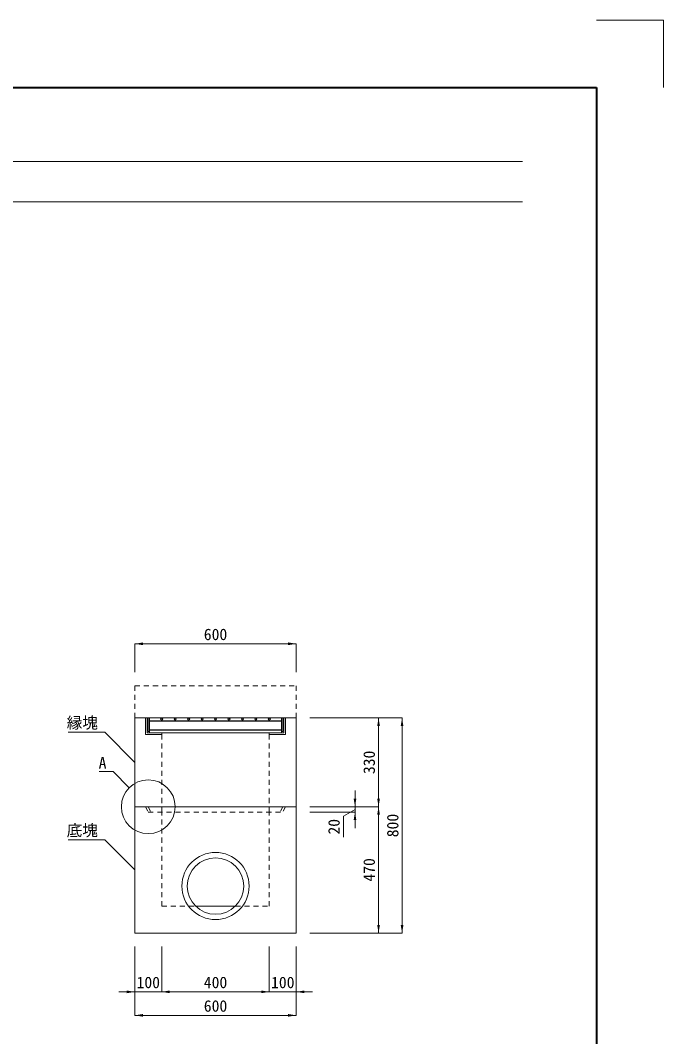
# Model space of a CAD drawing. Units: millimetres at full size, sheet at 1:25. Extents: x 0 to 5250, y 0 to 7425.
# Drawn here: x 2858 to 5250, y 3645 to 7425 of the extents above; entities that cross this region are included whole.
import ezdxf
from ezdxf.enums import TextEntityAlignment as Align

# ---------------------------------------------------------------- set-up
doc = ezdxf.new("R2010")
doc.units = ezdxf.units.MM
doc.header["$LTSCALE"] = 25
doc.linetypes.add('USER1', pattern=[1.35, 0.75, -0.6])
for name, color, linetype, lineweight in [('Defpoints_2', 7, 'Continuous', 13), ('グレーチング', 7, 'Continuous', 5), ('受枠', 3, 'Continuous', 9), ('図枠', 7, 'Continuous', 5), ('境界ブロック', 4, 'USER1', 13), ('寸法線', 7, 'Continuous', 13), ('引出線', 4, 'Continuous', 13), ('本体', 2, 'Continuous', 13)]:
    doc.layers.add(name, color=color, linetype=linetype, lineweight=lineweight)
doc.styles.add('ＭＳ ゴシック', font='')
doc.styles.get('ＭＳ ゴシック').set_extended_font_data('MS Gothic')

# ---------------------------------------------------------------- blocks, each defined once
blk = doc.blocks.new('filled_arrow')
at = {"color": 0, "linetype": 'Continuous', "lineweight": -2}
blk.add_solid([(7.5, 1.25), (0, 0), (7.5, -1.25)], dxfattribs=at)

msp = doc.modelspace()

# ---------------------------------------------------------------- linework, layer by layer
at = {"layer": 'Defpoints_2'}
for p, q in [((5000, 7425), (5250, 7425)), ((5250, 7425), (5250, 7175))]:
    msp.add_line(p, q, dxfattribs=at)
at = {"layer": 'グレーチング'}
for p, q in [((3333.95, 4780.14), (3333.95, 4830.14)), ((3333.95, 4830.14), (3833.95, 4830.14)), ((3338.45, 4775.14), (3338.45, 4830.14)), ((3338.45, 4820.14), (3829.45, 4820.14)), ((3338.45, 4818.64), (3829.45, 4818.64)), ((3383.95, 4830.14), (3379.95, 4826.14)), ((3379.95, 4826.14), (3383.95, 4822.14)), ((3387.95, 4826.14), (3383.95, 4830.14)), ((3383.95, 4822.14), (3387.95, 4826.14)), ((3433.95, 4830.14), (3429.95, 4826.14)), ((3429.95, 4826.14), (3433.95, 4822.14)), ((3437.95, 4826.14), (3433.95, 4830.14)), ((3433.95, 4822.14), (3437.95, 4826.14)), ((3483.95, 4830.14), (3479.95, 4826.14)), ((3479.95, 4826.14), (3483.95, 4822.14)), ((3487.95, 4826.14), (3483.95, 4830.14)), ((3483.95, 4822.14), (3487.95, 4826.14)), ((3533.95, 4830.14), (3529.95, 4826.14)), ((3529.95, 4826.14), (3533.95, 4822.14)), ((3537.95, 4826.14), (3533.95, 4830.14)), ((3533.95, 4822.14), (3537.95, 4826.14)), ((3583.95, 4830.14), (3579.95, 4826.14)), ((3579.95, 4826.14), (3583.95, 4822.14)), ((3587.95, 4826.14), (3583.95, 4830.14)), ((3583.95, 4822.14), (3587.95, 4826.14)), ((3633.95, 4830.14), (3629.95, 4826.14)), ((3629.95, 4826.14), (3633.95, 4822.14)), ((3637.95, 4826.14), (3633.95, 4830.14)), ((3633.95, 4822.14), (3637.95, 4826.14)), ((3683.95, 4830.14), (3679.95, 4826.14)), ((3679.95, 4826.14), (3683.95, 4822.14)), ((3687.95, 4826.14), (3683.95, 4830.14)), ((3683.95, 4822.14), (3687.95, 4826.14)), ((3733.95, 4830.14), (3729.95, 4826.14)), ((3729.95, 4826.14), (3733.95, 4822.14)), ((3737.95, 4826.14), (3733.95, 4830.14)), ((3733.95, 4822.14), (3737.95, 4826.14)), ((3783.95, 4830.14), (3779.95, 4826.14)), ((3779.95, 4826.14), (3783.95, 4822.14)), ((3787.95, 4826.14), (3783.95, 4830.14)), ((3783.95, 4822.14), (3787.95, 4826.14)), ((3829.45, 4775.14), (3829.45, 4830.14)), ((3833.95, 4780.14), (3833.95, 4830.14)), ((3333.95, 4780.14), (3338.45, 4780.14)), ((3338.45, 4786.64), (3829.45, 4786.64)), ((3338.45, 4785.14), (3829.45, 4785.14)), ((3338.45, 4775.14), (3829.45, 4775.14)), ((3829.45, 4780.14), (3833.95, 4780.14))]:
    msp.add_line(p, q, dxfattribs=at)
at = {"layer": '受枠'}
for p, q in [((3323.95, 4769.14), (3323.95, 4830.14)), ((3323.95, 4830.14), (3843.95, 4830.14)), ((3329.95, 4775.14), (3329.95, 4830.14)), ((3837.95, 4775.14), (3837.95, 4830.14)), ((3843.95, 4769.14), (3843.95, 4830.14)), ((3323.95, 4769.14), (3383.95, 4769.14)), ((3329.95, 4775.14), (3383.95, 4775.14)), ((3383.95, 4775.14), (3383.95, 4769.14)), ((3783.95, 4775.14), (3837.95, 4775.14)), ((3783.95, 4775.14), (3783.95, 4769.14)), ((3783.95, 4769.14), (3843.95, 4769.14))]:
    msp.add_line(p, q, dxfattribs=at)
at = {"layer": '図枠', "lineweight": 40}
for p, q in [((500, 7175), (5000, 7175)), ((5000, 7175), (5000, 250))]:
    msp.add_line(p, q, dxfattribs=at)
at = {"layer": '図枠', "lineweight": 13}
for p, q in [((775, 6900), (4725, 6900)), ((775, 6750), (4725, 6750))]:
    msp.add_line(p, q, dxfattribs=at)
at = {"layer": '境界ブロック'}
for p, q in [((3283.95, 4950.14), (3883.95, 4950.14)), ((3283.95, 4830.14), (3283.95, 4950.14)), ((3883.95, 4830.14), (3883.95, 4950.14))]:
    msp.add_line(p, q, dxfattribs=at)
at = {"layer": '寸法線'}
for p, q in [((3283.95, 5106.14), (3883.95, 5106.14)), ((3283.95, 5000.14), (3283.95, 5106.14)), ((3883.95, 5000.14), (3883.95, 5106.14)), ((3933.95, 4830.14), (4189.99, 4830.14)), ((3933.95, 4830.14), (4277.49, 4830.14)), ((4189.99, 4500.14), (4189.99, 4830.14)), ((4277.49, 4030.14), (4277.49, 4830.14)), ((4102.49, 4560.14), (4102.49, 4420.14)), ((3933.95, 4500.14), (4189.99, 4500.14)), ((3933.95, 4500.14), (4189.99, 4500.14)), ((3933.95, 4500.14), (4102.49, 4500.14)), ((4189.99, 4030.14), (4189.99, 4500.14)), ((3933.95, 4480.14), (4102.49, 4480.14)), ((4102.49, 4490.14), (4059.18, 4464.85)), ((4059.18, 4464.85), (4059.18, 4386.4)), ((3933.95, 4030.14), (4189.99, 4030.14)), ((3933.95, 4030.14), (4277.49, 4030.14)), ((3283.95, 3980.14), (3283.95, 3811.6)), ((3283.95, 3980.14), (3283.95, 3724.1)), ((3383.95, 3980.14), (3383.95, 3811.6)), ((3383.95, 3980.14), (3383.95, 3811.6)), ((3783.95, 3980.14), (3783.95, 3811.6)), ((3783.95, 3980.14), (3783.95, 3811.6)), ((3883.95, 3980.14), (3883.95, 3811.6)), ((3883.95, 3980.14), (3883.95, 3724.1)), ((3223.95, 3811.6), (3443.95, 3811.6)), ((3383.95, 3811.6), (3783.95, 3811.6)), ((3723.95, 3811.6), (3943.95, 3811.6)), ((3283.95, 3724.1), (3883.95, 3724.1))]:
    msp.add_line(p, q, dxfattribs=at)
at = {"layer": '引出線'}
for points in [[(3283.95, 4665.14), (3172.02, 4777.06), (3035.78, 4777.06)], [(3263.23, 4570.85), (3203.48, 4630.6), (3151.07, 4630.6)], [(3283.95, 4265.14), (3172.02, 4377.06), (3036.01, 4377.06)]]:
    msp.add_lwpolyline(points, dxfattribs=at)
msp.add_circle((3333.95, 4500.14), 100, dxfattribs=at)
at = {"layer": '本体'}
for p, q in [((3283.95, 4830.14), (3323.95, 4830.14)), ((3283.95, 4500.14), (3283.95, 4830.14)), ((3843.95, 4830.14), (3883.95, 4830.14)), ((3883.95, 4500.14), (3883.95, 4830.14)), ((3283.95, 4500.14), (3883.95, 4500.14)), ((3283.95, 4030.14), (3283.95, 4500.14)), ((3883.95, 4030.14), (3883.95, 4500.14)), ((3283.95, 4030.14), (3883.95, 4030.14))]:
    msp.add_line(p, q, dxfattribs=at)
at = {"layer": '本体', "linetype": 'USER1'}
for p, q in [((3383.95, 4480.14), (3383.95, 4769.14)), ((3783.95, 4480.14), (3783.95, 4769.14)), ((3323.95, 4500.14), (3333.95, 4480.14)), ((3333.95, 4500.14), (3343.95, 4480.14)), ((3833.95, 4500.14), (3823.95, 4480.14)), ((3843.95, 4500.14), (3833.95, 4480.14)), ((3333.95, 4480.14), (3833.95, 4480.14)), ((3383.95, 4130.14), (3383.95, 4480.14)), ((3783.95, 4130.14), (3783.95, 4480.14)), ((3383.95, 4130.14), (3510.46, 4130.14)), ((3657.43, 4130.14), (3783.95, 4130.14))]:
    msp.add_line(p, q, dxfattribs=at)
at = {"layer": '本体', "lineweight": 9}
msp.add_line((3510.46, 4130.14), (3657.43, 4130.14), dxfattribs=at)
at = {"layer": '本体'}
msp.add_circle((3583.95, 4205.14), 125, dxfattribs=at)
at = {"layer": '本体', "lineweight": 9}
msp.add_circle((3583.95, 4205.14), 105, dxfattribs=at)

# ---------------------------------------------------------------- block references
at = {"layer": '寸法線', "xscale": 4, "yscale": 4}
for p in [(3283.95, 5106.14), (3383.95, 3811.6), (3383.95, 3811.6), (3883.95, 3811.6), (3283.95, 3724.1)]:
    msp.add_blockref('filled_arrow', p, dxfattribs=at)
for p, rotation in [((3883.95, 5106.14), 180), ((4189.99, 4830.14), 270), ((4277.49, 4830.14), 270), ((4102.49, 4500.14), 90), ((4189.99, 4500.14), 90), ((4189.99, 4500.14), 270), ((4102.49, 4480.14), 270), ((4189.99, 4030.14), 90), ((4277.49, 4030.14), 90), ((3283.95, 3811.6), 180), ((3783.95, 3811.6), 180), ((3783.95, 3811.6), 180), ((3883.95, 3724.1), 180)]:
    msp.add_blockref('filled_arrow', p, dxfattribs=dict(at, rotation=rotation))
at = {"layer": '引出線', "xscale": 0.16, "yscale": 0.16, "rotation": 135}
for p in [(3283.95, 4665.14), (3263.23, 4570.85), (3283.95, 4265.14)]:
    msp.add_blockref('filled_arrow', p, dxfattribs=at)

# ---------------------------------------------------------------- texts
at = {"layer": '寸法線', "style": 'ＭＳ ゴシック'}
for s, p in [('600', (3583.95, 5141.14)), ('100', (3333.95, 3846.6)), ('400', (3583.95, 3846.6)), ('100', (3833.95, 3846.6)), ('600', (3583.95, 3759.1))]:
    msp.add_text(s, height=42.72, dxfattribs=at).set_placement(p, align=Align.MIDDLE_CENTER)
for s, p in [('330', (4154.99, 4665.14)), ('800', (4242.49, 4430.14)), ('20', (4024.18, 4425.62)), ('470', (4154.99, 4265.14))]:
    msp.add_text(s, height=42.72, rotation=90, dxfattribs=at).set_placement(p, align=Align.MIDDLE_CENTER)
at = {"layer": '引出線', "style": 'ＭＳ ゴシック'}
for s, p in [('縁塊', (3147.02, 4833.57)), ('A', (3178.48, 4684.6)), ('底塊', (3147.02, 4433.57))]:
    msp.add_text(s, height=42.72, dxfattribs=at).set_placement(p, align=Align.TOP_RIGHT)

doc.saveas('drawing.dxf')
